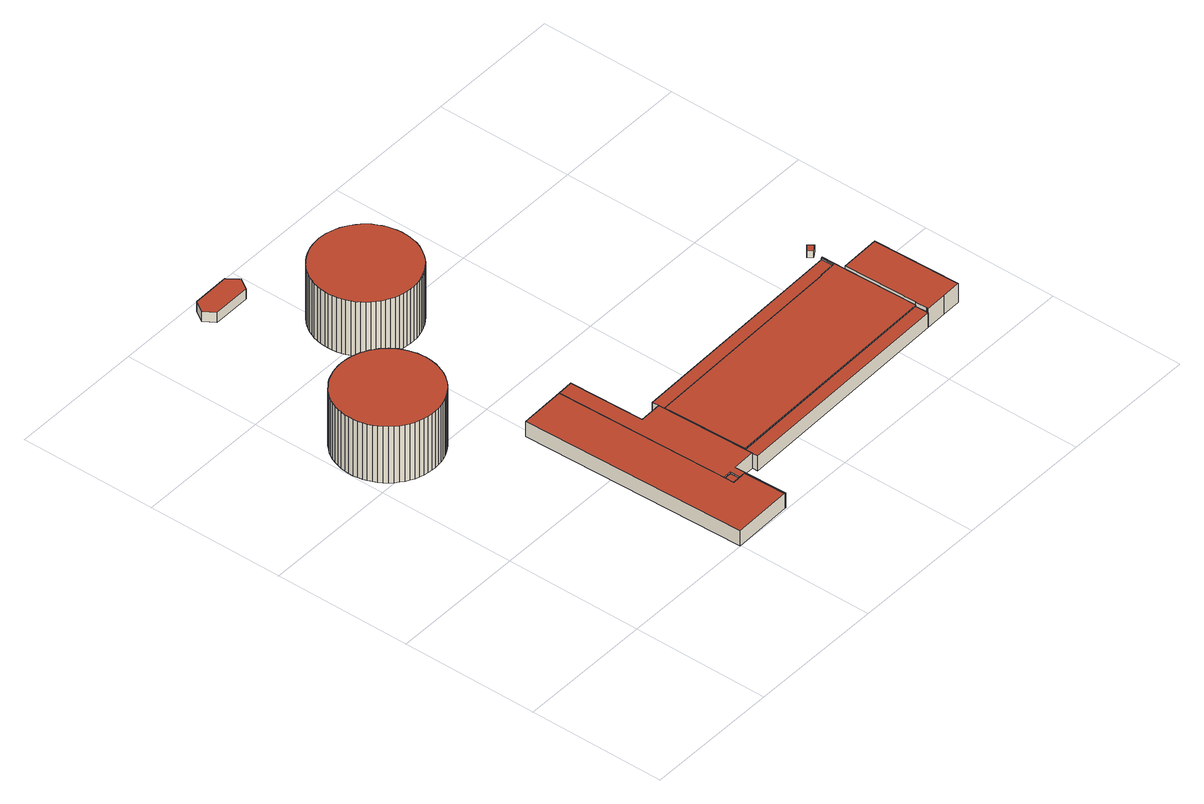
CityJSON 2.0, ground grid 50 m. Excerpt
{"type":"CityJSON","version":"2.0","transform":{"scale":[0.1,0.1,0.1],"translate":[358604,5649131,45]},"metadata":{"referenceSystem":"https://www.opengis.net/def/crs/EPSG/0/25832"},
"CityObjects":{
"building1":{"type":"Building","attributes":{"Geometrietyp2DReferenz":"3000","Gemeindeschluessel":"05315000","function":"31001_2000","roofType":"1000","measuredHeight":22.71},"address":[{"country":"Germany","locality":"Köln","thoroughfareNumber":"15","thoroughfareName":"Am Molenkopf"}],"geometry":[{"type":"Solid","lod":"2","boundaries":[[[[0,1,2,3]],[[4,5,1,0]],[[6,7,5,4]],[[8,9,7,6]],[[10,11,9,8]],[[12,13,11,10]],[[14,15,13,12]],[[16,17,15,14]],[[18,19,17,16]],[[20,21,19,18]],[[22,23,21,20]],[[24,25,23,22]],[[26,27,25,24]],[[28,29,27,26]],[[30,31,29,28]],[[32,33,31,30]],[[34,35,33,32]],[[36,37,35,34]],[[38,39,37,36]],[[40,41,39,38]],[[42,43,41,40]],[[44,45,43,42]],[[46,47,45,44]],[[48,49,47,46]],[[50,51,49,48]],[[52,53,51,50]],[[54,55,53,52]],[[56,57,55,54]],[[58,59,57,56]],[[60,61,59,58]],[[62,63,61,60]],[[64,65,63,62]],[[66,67,65,64]],[[68,69,67,66]],[[70,71,69,68]],[[72,73,71,70]],[[74,75,73,72]],[[76,77,75,74]],[[78,79,77,76]],[[80,81,79,78]],[[82,83,81,80]],[[84,85,83,82]],[[86,87,85,84]],[[88,89,87,86]],[[90,91,89,88]],[[92,93,91,90]],[[94,95,93,92]],[[96,97,95,94]],[[98,99,97,96]],[[100,101,99,98]],[[102,103,101,100]],[[104,105,103,102]],[[106,107,105,104]],[[108,109,107,106]],[[110,111,109,108]],[[112,113,111,110]],[[114,115,113,112]],[[116,117,115,114]],[[118,119,117,116]],[[120,121,119,118]],[[122,123,121,120]],[[124,125,123,122]],[[126,127,125,124]],[[128,129,127,126]],[[130,131,129,128]],[[132,133,131,130]],[[134,135,133,132]],[[136,137,135,134]],[[138,139,137,136]],[[140,141,139,138]],[[142,143,141,140]],[[3,2,143,142]],[[140,138,136,134,132,130,128,126,124,122,120,118,116,114,112,110,108,106,104,102,100,98,96,94,92,90,88,86,84,82,80,78,76,74,72,70,68,66,64,62,60,58,56,54,52,50,48,46,44,42,40,38,36,34,32,30,28,26,24,22,20,18,16,14,12,10,8,6,4,0,3,142]],[[1,5,7,9,11,13,15,17,19,21,23,25,27,29,31,33,35,37,39,41,43,45,47,49,51,53,55,57,59,61,63,65,67,69,71,73,75,77,79,81,83,85,87,89,91,93,95,97,99,101,103,105,107,109,111,113,115,117,119,121,123,125,127,129,131,133,135,137,139,141,143,2]]]],"semantics":{"surfaces":[{"type":"WallSurface"},{"type":"RoofSurface"},{"type":"GroundSurface"}],"values":[[0,0,0,0,0,0,0,0,0,0,0,0,0,0,0,0,0,0,0,0,0,0,0,0,0,0,0,0,0,0,0,0,0,0,0,0,0,0,0,0,0,0,0,0,0,0,0,0,0,0,0,0,0,0,0,0,0,0,0,0,0,0,0,0,0,0,0,0,0,0,0,0,1,2]]}}]},
"building2":{"type":"Building","attributes":{"Geometrietyp2DReferenz":"3000","Gemeindeschluessel":"05315000","function":"31001_2143","roofType":"1000","measuredHeight":5.94,"storeysAboveGround":1},"address":[{"country":"Germany","locality":"Köln","thoroughfareNumber":"7","thoroughfareName":"Am Molenkopf"}],"geometry":[{"type":"Solid","lod":"2","boundaries":[[[[144,145,146,147]],[[148,149,145,144]],[[150,151,149,148]],[[152,153,151,150]],[[154,155,153,152]],[[156,157,155,154]],[[158,159,157,156]],[[147,146,159,158]],[[156,154,152,150,148,144,147,158]],[[145,149,151,153,155,157,159,146]]]],"semantics":{"surfaces":[{"type":"WallSurface"},{"type":"RoofSurface"},{"type":"GroundSurface"}],"values":[[0,0,0,0,0,0,0,0,1,2]]}}]},
"building3":{"type":"Building","attributes":{"Geometrietyp2DReferenz":"3000","Gemeindeschluessel":"05315000","function":"31001_2143","roofType":"1000","measuredHeight":5.41,"storeysAboveGround":1},"address":[{"country":"Germany","locality":"Köln","thoroughfareNumber":"7","thoroughfareName":"Am Molenkopf"}],"geometry":[{"type":"Solid","lod":"2","boundaries":[[[[160,161,162,163]],[[164,165,161,160]],[[166,167,165,164]],[[163,162,167,166]],[[164,160,163,166]],[[161,165,167,162]]]],"semantics":{"surfaces":[{"type":"WallSurface"},{"type":"RoofSurface"},{"type":"GroundSurface"}],"values":[[0,0,0,0,1,2]]}}]},
"building4":{"type":"Building","attributes":{"Geometrietyp2DReferenz":"3000","Gemeindeschluessel":"05315000","function":"51009_1610","roofType":"1000","measuredHeight":6.04},"geometry":[{"type":"Solid","lod":"2","boundaries":[[[[168,169,170,171]],[[172,173,169,168]],[[174,175,173,172]],[[176,177,175,174]],[[178,179,177,176]],[[180,181,179,178]],[[182,183,181,180]],[[154,184,183,182]],[[152,185,184,154]],[[150,186,185,152]],[[187,188,186,150]],[[144,189,188,187]],[[147,190,189,144]],[[171,170,190,147]],[[144,187,150,152,154,182,180,178,176,174,172,168,171,147]],[[169,173,175,177,179,181,183,184,185,186,188,189,190,170]]]],"semantics":{"surfaces":[{"type":"WallSurface"},{"type":"RoofSurface"},{"type":"GroundSurface"}],"values":[[0,0,0,0,0,0,0,0,0,0,0,0,0,0,1,2]]}}]},
"building5":{"type":"Building","attributes":{"Geometrietyp2DReferenz":"3000","Gemeindeschluessel":"05315000","function":"31001_2000","roofType":"1000","measuredHeight":4,"storeysAboveGround":1},"address":[{"country":"Germany","locality":"Köln","thoroughfareNumber":"15","thoroughfareName":"Am Molenkopf"}],"geometry":[{"type":"Solid","lod":"2","boundaries":[[[[191,192,193,194]],[[195,196,192,191]],[[197,198,196,195]],[[199,200,198,197]],[[201,202,200,199]],[[194,193,202,201]],[[199,197,195,191,194,201]],[[192,196,198,200,202,193]]]],"semantics":{"surfaces":[{"type":"WallSurface"},{"type":"RoofSurface"},{"type":"GroundSurface"}],"values":[[0,0,0,0,0,0,1,2]]}}]},
"building6":{"type":"Building","attributes":{"Geometrietyp2DReferenz":"3000","Gemeindeschluessel":"05315000","function":"31001_2000","roofType":"9999","measuredHeight":21.96},"address":[{"country":"Germany","locality":"Köln","thoroughfareNumber":"15","thoroughfareName":"Am Molenkopf"}],"geometry":[{"type":"Solid","lod":"2","boundaries":[[[[203,204,205,206,207,208,209,210,211,212,213,214,215,216,217,218,219,220,221,222,223,224,225,226,227,228,229,230,231,232,233,234,235,236,237,238,239,240,241,242,243,244,245,246,247,248,249,250,251,252,253,254,255,256,257,258,259,260,261,262,263,264,265,266,267,268,269,270,271,272,273]],[[271,274,275,272]],[[270,276,274,271]],[[269,277,276,270]],[[268,278,277,269]],[[267,279,278,268]],[[266,280,279,267]],[[265,281,280,266]],[[264,282,281,265]],[[263,283,282,264]],[[262,284,283,263]],[[261,285,284,262]],[[260,286,285,261]],[[259,287,286,260]],[[258,288,287,259]],[[257,289,288,258]],[[256,290,289,257]],[[255,291,290,256]],[[254,292,291,255]],[[253,293,292,254]],[[252,294,293,253]],[[251,295,294,252]],[[250,296,295,251]],[[249,297,296,250]],[[248,298,297,249]],[[247,299,298,248]],[[246,300,299,247]],[[245,301,300,246]],[[244,302,301,245]],[[243,303,302,244]],[[239,304,305,240]],[[242,306,303,243]],[[241,307,306,242]],[[240,305,307,241]],[[238,308,304,239]],[[237,309,308,238]],[[236,310,309,237]],[[235,311,310,236]],[[234,312,311,235]],[[233,313,312,234]],[[232,314,313,233]],[[231,315,314,232]],[[230,316,315,231]],[[229,317,316,230]],[[228,318,317,229]],[[227,319,318,228]],[[226,320,319,227]],[[225,321,320,226]],[[224,322,321,225]],[[223,323,322,224]],[[222,324,323,223]],[[221,325,324,222]],[[220,326,325,221]],[[219,327,326,220]],[[215,328,329,216]],[[218,330,327,219]],[[217,331,330,218]],[[216,329,331,217]],[[214,332,328,215]],[[213,333,332,214]],[[212,334,333,213]],[[211,335,334,212]],[[210,336,335,211]],[[209,337,336,210]],[[208,338,337,209]],[[207,339,338,208]],[[206,340,339,207]],[[205,341,340,206]],[[204,342,341,205]],[[203,343,342,204]],[[273,344,343,203]],[[272,275,344,273]],[[274,276,277,278,279,280,281,282,283,284,285,286,287,288,289,290,291,292,293,294,295,296,297,298,299,300,301,302,303,306,307,305,304,308,309,310,311,312,313,314,315,316,317,318,319,320,321,322,323,324,325,326,327,330,331,329,328,332,333,334,335,336,337,338,339,340,341,342,343,344,275]]]],"semantics":{"surfaces":[{"type":"RoofSurface"},{"type":"WallSurface"},{"type":"GroundSurface"}],"values":[[0,1,1,1,1,1,1,1,1,1,1,1,1,1,1,1,1,1,1,1,1,1,1,1,1,1,1,1,1,1,1,1,1,1,1,1,1,1,1,1,1,1,1,1,1,1,1,1,1,1,1,1,1,1,1,1,1,1,1,1,1,1,1,1,1,1,1,1,1,1,1,1,2]]}}]},
"building7":{"type":"Building","attributes":{"Geometrietyp2DReferenz":"3000","Gemeindeschluessel":"05315000","function":"51009_1610","roofType":"1000","measuredHeight":5.92},"geometry":[{"type":"Solid","lod":"2","boundaries":[[[[345,346,347,348]],[[349,350,346,345]],[[351,352,350,349]],[[353,354,352,351]],[[355,356,354,353]],[[357,358,356,355]],[[348,347,358,357]],[[355,353,351,349,345,348,357]],[[346,350,352,354,356,358,347]]]],"semantics":{"surfaces":[{"type":"WallSurface"},{"type":"RoofSurface"},{"type":"GroundSurface"}],"values":[[0,0,0,0,0,0,0,1,2]]}}]},
"building8":{"type":"Building","attributes":{"Geometrietyp2DReferenz":"3000","Gemeindeschluessel":"05315000","function":"31001_2143","roofType":"1000","measuredHeight":6.3,"storeysAboveGround":1},"address":[{"country":"Germany","locality":"Köln","thoroughfareNumber":"7","thoroughfareName":"Am Molenkopf"}],"geometry":[{"type":"Solid","lod":"2","boundaries":[[[[359,360,361,362]],[[363,364,360,359]],[[365,366,364,363]],[[367,368,366,365]],[[369,370,368,367]],[[371,372,370,369]],[[373,374,372,371]],[[375,347,374,373]],[[376,358,347,375]],[[377,378,358,376]],[[362,361,378,377]],[[376,375,373,371,369,367,365,363,359,362,377]],[[360,364,366,368,370,372,374,347,358,378,361]]]],"semantics":{"surfaces":[{"type":"WallSurface"},{"type":"RoofSurface"},{"type":"GroundSurface"}],"values":[[0,0,0,0,0,0,0,0,0,0,0,1,2]]}}]},
"building9":{"type":"Building","attributes":{"Geometrietyp2DReferenz":"3000","Gemeindeschluessel":"05315000","function":"51009_1610","roofType":"1000","measuredHeight":5.92},"geometry":[{"type":"Solid","lod":"2","boundaries":[[[[379,364,366,380]],[[381,360,364,379]],[[382,361,360,381]],[[383,378,361,382]],[[384,385,378,383]],[[386,387,385,384]],[[380,366,387,386]],[[384,383,382,381,379,380,386]],[[364,360,361,378,385,387,366]]]],"semantics":{"surfaces":[{"type":"WallSurface"},{"type":"RoofSurface"},{"type":"GroundSurface"}],"values":[[0,0,0,0,0,0,0,1,2]]}}]},
"building10":{"type":"Building","attributes":{"Geometrietyp2DReferenz":"3000","Gemeindeschluessel":"05315000","function":"31001_2020","roofType":"1000","measuredHeight":7.5,"storeysAboveGround":2},"address":[{"country":"Germany","locality":"Köln","thoroughfareNumber":"7","thoroughfareName":"Am Molenkopf"}],"geometry":[{"type":"Solid","lod":"2","boundaries":[[[[388,389,390,391]],[[392,393,389,388]],[[394,395,393,392]],[[396,352,395,394]],[[397,350,352,396]],[[398,346,350,397]],[[399,347,346,398]],[[400,374,347,399]],[[401,372,374,400]],[[391,390,372,401]],[[400,399,398,397,396,394,392,388,391,401]],[[389,393,395,352,350,346,347,374,372,390]]]],"semantics":{"surfaces":[{"type":"WallSurface"},{"type":"RoofSurface"},{"type":"GroundSurface"}],"values":[[0,0,0,0,0,0,0,0,0,0,1,2]]}}]},
"building11":{"type":"Building","attributes":{"Geometrietyp2DReferenz":"3000","Gemeindeschluessel":"05315000","function":"31001_2523","roofType":"1000","measuredHeight":2.68,"storeysAboveGround":1},"address":[{"country":"Germany","locality":"Köln","thoroughfareNumber":"7","thoroughfareName":"Am Molenkopf"}],"geometry":[{"type":"Solid","lod":"2","boundaries":[[[[402,403,404,405]],[[406,407,403,402]],[[408,409,407,406]],[[405,404,409,408]],[[406,402,405,408]],[[403,407,409,404]]]],"semantics":{"surfaces":[{"type":"WallSurface"},{"type":"RoofSurface"},{"type":"GroundSurface"}],"values":[[0,0,0,0,1,2]]}}]}
},
"vertices":[
[6,1166,233],[6,1166,6],[3,1150,6],[3,1150,233],[10,1182,233],[10,1182,6],[15,1198,233],[15,1198,6],[22,1213,233],[22,1213,6],[30,1227,233],[30,1227,6],[40,1241,233],[40,1241,6],[51,1253,233],[51,1253,6],[62,1265,233],[62,1265,6],[75,1275,233],[75,1275,6],[89,1285,233],[89,1285,6],[103,1293,233],[103,1293,6],[119,1299,233],[119,1299,6],[134,1305,233],[134,1305,6],[150,1308,233],[150,1308,6],[167,1311,233],[167,1311,6],[183,1312,233],[183,1312,6],[198,1311,233],[198,1311,6],[213,1309,233],[213,1309,6],[228,1306,233],[228,1306,6],[242,1302,233],[242,1302,6],[256,1297,233],[256,1297,6],[270,1290,233],[270,1290,6],[283,1283,233],[283,1283,6],[295,1274,233],[295,1274,6],[306,1265,233],[306,1265,6],[317,1254,233],[317,1254,6],[327,1243,233],[327,1243,6],[336,1231,233],[336,1231,6],[344,1218,233],[344,1218,6],[350,1205,233],[350,1205,6],[356,1191,233],[356,1191,6],[360,1176,233],[360,1176,6],[364,1161,233],[364,1161,6],[366,1146,233],[366,1146,6],[367,1130,233],[367,1130,6],[366,1115,233],[366,1115,6],[364,1099,233],[364,1099,6],[361,1084,233],[361,1084,6],[356,1069,233],[356,1069,6],[351,1055,233],[351,1055,6],[344,1041,233],[344,1041,6],[336,1028,233],[336,1028,6],[326,1015,233],[326,1015,6],[316,1003,233],[316,1003,6],[305,993,233],[305,993,6],[293,983,233],[293,983,6],[280,974,233],[280,974,6],[266,966,233],[266,966,6],[252,960,233],[252,960,6],[237,955,233],[237,955,6],[222,951,233],[222,951,6],[207,948,233],[207,948,6],[191,947,233],[191,947,6],[175,947,233],[175,947,6],[158,949,233],[158,949,6],[142,952,233],[142,952,6],[126,957,233],[126,957,6],[111,962,233],[111,962,6],[96,970,233],[96,970,6],[82,978,233],[82,978,6],[69,988,233],[69,988,6],[56,999,233],[56,999,6],[45,1012,233],[45,1012,6],[35,1025,233],[35,1025,6],[26,1039,233],[26,1039,6],[19,1053,233],[19,1053,6],[12,1069,233],[12,1069,6],[8,1084,233],[8,1084,6],[4,1101,233],[4,1101,6],[2,1117,233],[2,1117,6],[2,1134,233],[2,1134,6],
[661,196,63],[661,196,3],[646,833,3],[646,833,63],[661,159,63],[661,159,3],[692,160,63],[692,160,3],[715,161,63],[715,161,3],[719,6,63],[719,6,3],[499,1,63],[499,1,3],[479,829,63],[479,829,3],
[692,160,58],[692,160,4],[691,197,4],[691,197,58],[661,159,58],[661,159,4],[661,196,58],[661,196,4],
[711,560,63],[711,560,2],[704,835,2],[704,835,63],[794,562,63],[794,562,2],[794,539,63],[794,539,2],[802,229,63],[802,229,2],[802,201,63],[802,201,2],[718,199,63],[718,199,2],[723,6,63],[723,6,2],[719,6,2],[715,161,2],[692,160,2],[691,197,63],[691,197,2],[661,196,2],[646,833,2],
[431,1973,43],[431,1973,3],[295,1971,3],[295,1971,43],[461,1932,43],[461,1932,3],[435,1892,43],[435,1892,3],[295,1890,43],[295,1890,3],[269,1930,43],[269,1930,3],
[414,1535,226],[416,1519,226],[420,1504,226],[424,1490,226],[430,1475,226],[437,1462,226],[446,1449,226],[455,1436,226],[465,1425,226],[477,1414,226],[489,1405,226],[501,1396,226],[515,1389,226],[529,1382,226],[544,1377,226],[559,1373,226],[574,1371,226],[589,1370,226],[605,1370,226],[621,1371,226],[637,1375,226],[653,1379,226],[669,1386,226],[684,1393,226],[698,1402,226],[711,1412,226],[723,1423,226],[734,1436,226],[744,1449,226],[753,1463,226],[761,1478,226],[767,1493,226],[771,1509,226],[774,1525,226],[776,1542,226],[776,1559,226],[775,1575,226],[772,1592,226],[768,1608,226],[762,1623,226],[755,1638,226],[747,1653,226],[737,1666,226],[726,1679,226],[714,1690,226],[701,1701,226],[687,1710,226],[673,1718,226],[658,1724,226],[642,1729,226],[626,1733,226],[609,1735,226],[593,1736,226],[577,1735,226],[561,1732,226],[545,1729,226],[530,1724,226],[516,1717,226],[502,1710,226],[489,1701,226],[476,1691,226],[465,1680,226],[454,1668,226],[445,1655,226],[436,1642,226],[429,1627,226],[423,1613,226],[419,1597,226],[416,1582,226],[414,1566,226],[413,1550,226],[416,1582,7],[414,1566,7],[419,1597,7],[423,1613,7],[429,1627,7],[436,1642,7],[445,1655,7],[454,1668,7],[465,1680,7],[476,1691,7],[489,1701,7],[502,1710,7],[516,1717,7],[530,1724,7],[545,1729,7],[561,1732,7],[577,1735,7],[593,1736,7],[609,1735,7],[626,1733,7],[642,1729,7],[658,1724,7],[673,1718,7],[687,1710,7],[701,1701,7],[714,1690,7],[726,1679,7],[737,1666,7],[747,1653,7],[755,1638,7],[775,1575,7],[772,1592,7],[762,1623,7],[768,1608,7],[776,1559,7],[776,1542,7],[774,1525,7],[771,1509,7],[767,1493,7],[761,1478,7],[753,1463,7],[744,1449,7],[734,1436,7],[723,1423,7],[711,1412,7],[698,1402,7],[684,1393,7],[669,1386,7],[653,1379,7],[637,1375,7],[621,1371,7],[605,1370,7],[589,1370,7],[574,1371,7],[515,1389,7],[529,1382,7],[559,1373,7],[544,1377,7],[501,1396,7],[489,1405,7],[477,1414,7],[465,1425,7],[455,1436,7],[446,1449,7],[437,1462,7],[430,1475,7],[424,1490,7],[420,1504,7],[416,1519,7],[414,1535,7],[413,1550,7],
[1647,205,62],[1647,205,3],[1646,250,3],[1646,250,62],[1646,205,62],[1646,205,3],[1646,201,62],[1646,201,3],[803,180,62],[803,180,3],[802,201,62],[802,201,3],[802,229,62],[802,229,3],
[1572,561,66],[1572,561,3],[1572,559,3],[1572,559,66],[1634,563,66],[1634,563,3],[1633,609,66],[1633,609,3],[1633,611,66],[1633,611,3],[1639,612,66],[1639,612,3],[1641,523,66],[1641,523,3],[1648,250,66],[1648,250,3],[1646,250,66],[802,229,66],[794,539,66],[794,539,3],
[1634,563,62],[1633,609,62],[1572,561,62],[1572,559,62],[794,539,62],[794,562,62],[794,562,3],[793,587,62],[793,587,3],
[1795,204,78],[1795,204,3],[1787,526,3],[1787,526,78],[1726,202,78],[1726,202,3],[1726,203,78],[1726,203,3],[1646,201,78],[1646,205,78],[1647,205,78],[1646,250,78],[1648,250,78],[1641,523,78],
[1700,691,30],[1700,691,4],[1685,710,4],[1685,710,30],[1678,676,30],[1678,676,4],[1664,693,30],[1664,693,4]
]}
